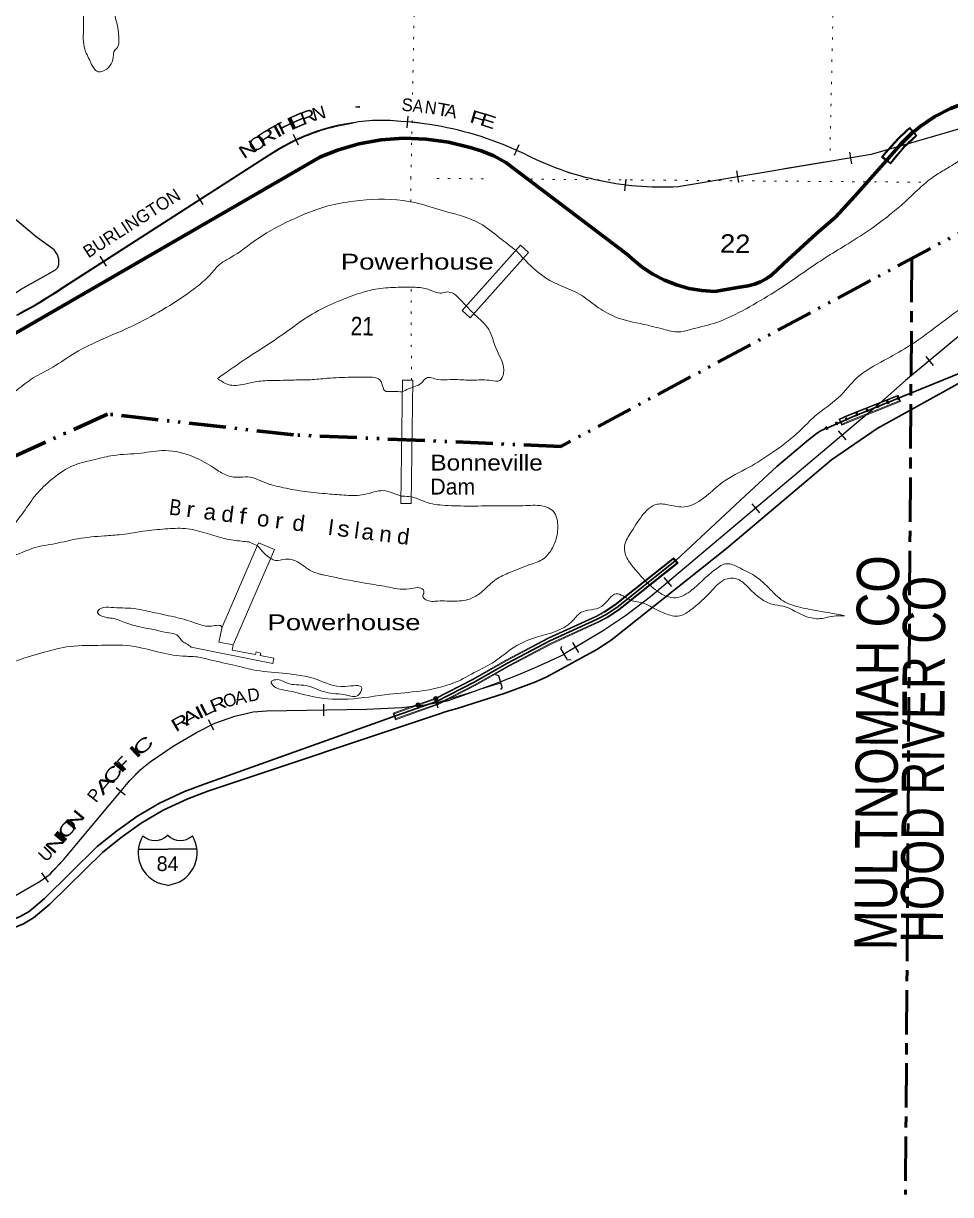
# Model space of a CAD drawing. Header units: feet. Extents: x -256679 to 5, y -731788 to -547785.
# Drawn here: x -244240 to -235460, y -684944 to -673860 of the extents above; entities that cross this region are included whole.
import ezdxf
from ezdxf.enums import TextEntityAlignment as Align

# ---------------------------------------------------------------- set-up
doc = ezdxf.new("R2010")
doc.units = ezdxf.units.FT
doc.header["$LTSCALE"] = 70
doc.header["$PDMODE"] = 32
doc.header["$PDSIZE"] = 35
for name, pattern in [('DASH_DOUBLE_DOT', [9.2, 5, -1.2, 0.3, -1.2, 0.3, -1.2]), ('DOTTED', [1.5, 0.3, -1.2]), ('LONG_DASH_SHORT_DASH', [9.9, 6, -1.2, 1.5, -1.2]), ('MEDIUM_DASHED', [4.5, 3, -1.5])]:
    doc.linetypes.add(name, pattern=pattern)
for name, color, linetype, lineweight in [('10', 7, 'DASH_DOUBLE_DOT', 70), ('11', 7, 'LONG_DASH_SHORT_DASH', 60), ('15', 7, 'Continuous', 25), ('18', 7, 'Continuous', 35), ('23', 7, 'Continuous', 70), ('29', 7, 'Continuous', 25), ('34', 7, 'Continuous', 25), ('39', 7, 'Continuous', 13), ('42', 7, 'Continuous', 35), ('55', 7, 'Continuous', 13), ('59', 7, 'Continuous', 13), ('7', 7, 'DOTTED', 13)]:
    doc.layers.add(name, color=color, linetype=linetype, lineweight=lineweight)
doc.layers.add('12', color=7, linetype='Continuous')

msp = doc.modelspace()

# ---------------------------------------------------------------- linework, layer by layer
at = {"layer": '10'}
msp.add_lwpolyline([(-230295.41, -671414.27), (-232244.65, -674166.82), (-239152.58, -677863.9), (-241682.94, -677754.32), (-243445.05, -677556.8), (-244501.81, -678038.64), (-246418.37, -681909.43), (-250524.36, -684809.17)], dxfattribs=at)
at = {"layer": '11'}
msp.add_line((-235827.25, -676078.16), (-235887.28, -684943.79), dxfattribs=at)
at = {"layer": '15'}
for p, q in [((-242877.21, -681542.65), (-242874.31, -681539.74)), ((-242871.14, -681542.12), (-242874.57, -681539.74)), ((-243149.92, -681674.12), (-242873.51, -681674.12)), ((-242873.51, -682019.7), (-242937.4, -682001.74)), ((-242874.04, -682019.96), (-242810.41, -682001.22))]:
    msp.add_line(p, q, dxfattribs=at)
msp.add_lwpolyline([(-242598.15, -681674.12), (-242874.04, -681674.12), (-242873.51, -681674.12)], dxfattribs=at)
for centre, radius, start, end in [((-242995.89, -681426.62), 165.66, 227.34248, 315.8117), ((-242752.2, -681426.62), 165.66, 224.18831, 312.69403), ((-242847.29, -681709.22), 306.13, 148.44436, 254.43378), ((-242900.8, -681709.22), 306.13, 283.08087, 31.62484)]:
    msp.add_arc(centre, radius, start, end, dxfattribs=at)
at = {"layer": '18'}
for points in [[(-240309.18, -680395.69), (-240235.77, -680371.08), (-240132.89, -680344.23), (-239678.39, -680198.75), (-239395.92, -680093.9), (-239347.84, -680073.77), (-239285.28, -680043.19), (-238811.63, -679785.96), (-238746.21, -679744.83), (-238674.64, -679695.61), (-237580.94, -678828.32), (-236586.94, -677989.24), (-236154.96, -677695.17), (-235299.72, -677219.74)], [(-235339.9, -677156.41), (-236388.44, -677582.79), (-236621.48, -677686.21), (-236680.75, -677710.82), (-236719.89, -677735.43), (-236807.3, -677800.76), (-237104.57, -678053.18), (-237404.27, -678330.64), (-238063.52, -678941.95)], [(-238063.52, -678941.95), (-238070.77, -678948.68), (-238620.96, -679386.81), (-238722.64, -679454.01), (-238806.59, -679498.7), (-239256.46, -679704.2), (-239655.36, -679914.89), (-239972.94, -680093.9), (-240329.12, -680276.81)], [(-246626.68, -683128.12), (-245875.21, -682676.12), (-245776.8, -682626.9), (-245660.5, -682586.62), (-245459.21, -682541.87), (-244724.6, -682449.01), (-244528.81, -682412.08), (-244455, -682389.71), (-244375.77, -682356.42), (-244271.61, -682313.63), (-244186.62, -682264.41), (-244039.31, -682141.09), (-243542.31, -681649.24), (-243359.1, -681503.62), (-243166.76, -681364.88), (-242952.05, -681239.58), (-242713.44, -681128.79), (-242520.4, -681056.09), (-240705.71, -680410.73), (-240329.12, -680276.81)], [(-246588.02, -683192.39), (-245839.05, -682741.89), (-245747.63, -682696.17), (-245640.02, -682658.9), (-245446.34, -682615.84), (-244712.94, -682523.13), (-244510.93, -682485.03), (-244429.53, -682460.36), (-244346.99, -682425.68), (-244238.42, -682381.08), (-244143.44, -682326.07), (-243988.77, -682196.59), (-243492.45, -681705.42), (-243313.8, -681563.42), (-243125.83, -681427.83), (-242917.28, -681306.13), (-242684.39, -681197.99), (-242494.62, -681126.52), (-240309.18, -680395.69)]]:
    msp.add_lwpolyline(points, dxfattribs=at)
for p in [(-240502.52, -680309.63), (-240335.87, -680250.32)]:
    msp.add_point(p, dxfattribs=at)
at = {"layer": '23'}
msp.add_lwpolyline([(-244859.19, -677102.15), (-241427.67, -675122.55), (-241267.08, -675059.15), (-241062.38, -675000.02), (-240852.62, -674962.61), (-240640.1, -674947.33), (-240427.15, -674954.35), (-240216.09, -674983.59), (-240009.25, -675034.74), (-239906.59, -675065.31), (-239785.81, -675114.23), (-239670.81, -675175.51), (-238515.7, -676049.9), (-238476.72, -676087.34), (-238381.9, -676165.61), (-238279.41, -676233.53), (-238170.38, -676290.37), (-238056.01, -676335.5), (-237937.55, -676368.42), (-237816.3, -676388.79), (-237693.58, -676396.37), (-237458.07, -676356.45), (-237437.81, -676354.38), (-237377.51, -676343.94), (-237318.62, -676327.25), (-237261.8, -676304.51), (-237207.68, -676275.94), (-237156.83, -676241.88), (-236991.34, -676088.47), (-236964.94, -676061.59), (-236733.96, -675852.51), (-236551.81, -675693.78), (-236365.9, -675496.22), (-236092.91, -675184.95), (-235934.18, -675004.41), (-235823.29, -674895.09), (-235787.43, -674866.77), (-235747.69, -674835.4), (-235608.8, -674742.39), (-235460.94, -674664.41), (-235303.7, -674603.83)], dxfattribs=at)
at = {"layer": '29'}
msp.add_lwpolyline([(-245092.5, -676735.19), (-245041.14, -676718.61), (-244953.65, -676695.4), (-244671.1, -676632.1), (-244565.67, -676602.56), (-244519.28, -676579.37), (-244451.81, -676522.39), (-244359.03, -676440.12), (-244266.25, -676378.92), (-244080.7, -676273.43), (-243937.32, -676193.26), (-243915.18, -676170.07), (-243904.63, -676142.64), (-243903.58, -676091.99), (-243917.28, -676049.81), (-243949.97, -676003.38), (-244118.65, -675881.01), (-244316.86, -675712.22), (-244344.27, -675682.7), (-244363.25, -675636.27), (-244375.9, -675513.9), (-244386.45, -675321.92), (-244396.99, -675260.72), (-244468.68, -675045.52)], dxfattribs=at)
at = {"layer": '34'}
for p, q in [((-240598.67, -674737.13), (-240609.02, -674847.25)), ((-241685.84, -674907.99), (-241639.19, -675008.28)), ((-239547.98, -675007.77), (-239593.19, -675108.72)), ((-236416.86, -675079.45), (-236398.64, -675188.55)), ((-238535.65, -675335.08), (-238549.83, -675444.78)), ((-237488.25, -675255.71), (-237470.04, -675364.81)), ((-242601.39, -675479.24), (-242541.63, -675572.32)), ((-243516.47, -676063.68), (-243456.71, -676156.76)), ((-235696.31, -677011.18), (-235625.64, -677096.27)), ((-236523.56, -677714.83), (-236452.32, -677799.44)), ((-237342.09, -678407.39), (-237270.85, -678492.01)), ((-238174.38, -679104.71), (-238103.14, -679189.32)), ((-239150.79, -679782.77), (-239140.72, -679752.28)), ((-239040.58, -679718.23), (-238983.91, -679813.23)), ((-239150.18, -679783.13), (-239093.51, -679878.13)), ((-239092.91, -679879), (-239054.2, -679883.77)), ((-239739.22, -680034.27), (-239767.17, -680025.31)), ((-239705.56, -680140.1), (-239738, -680034.36)), ((-239706.22, -680140.57), (-239723.56, -680164.62)), ((-241395.11, -680414.3), (-241396.91, -680303.7)), ((-240311.72, -680340.95), (-240344.16, -680235.21)), ((-242436.72, -680549.22), (-242486.91, -680450.65)), ((-243275.98, -681164.78), (-243360.88, -681093.87)), ((-244001.46, -681988.16), (-244065.77, -681898.17))]:
    msp.add_line(p, q, dxfattribs=at)
at = {"layer": '34', "lineweight": 13}
msp.add_line((-241916.94, -675103.36), (-243857.29, -676349.19), dxfattribs=at)
for points in [[(-233913.63, -674448.59), (-234496.49, -674600.2), (-236213.8, -675099.78)], [(-235328.89, -676775.6), (-235886.99, -677239.08), (-236190.21, -677507.52), (-238301.63, -679285.2), (-238538.71, -679464.21), (-238757.9, -679611.9), (-239118.01, -679826.72)], [(-244341.37, -682129.68), (-244079.3, -681978.03), (-243985.36, -681910.9), (-243959.46, -681879.53), (-243860.12, -681776.65), (-243232.88, -681025.64), (-243133.24, -680926.35), (-243039.31, -680850.28), (-242820.08, -680699.41), (-242600.95, -680572.81), (-242427.99, -680484.74), (-242238.64, -680416.18), (-242063.18, -680377.2), (-241934.47, -680366.95), (-240988.59, -680351.57), (-240659.5, -680334.03), (-240438.24, -680308.78), (-240330.88, -680290.87), (-239720.92, -680103.71)]]:
    msp.add_lwpolyline(points, dxfattribs=at)
at = {"layer": '34'}
for points in [[(-234496.2, -674601.26), (-235860.82, -674998.24)], [(-235862.24, -674998.65), (-236213.55, -675100.85), (-238039.63, -675405.79), (-238089.08, -675408.3), (-238138.25, -675409.66), (-238187.46, -675410.17), (-238236.99, -675410.14), (-238286.31, -675408.97), (-238335.38, -675406.93), (-238384.78, -675404.34), (-238433.95, -675400.61), (-238482.89, -675396.01), (-238532.16, -675390.59), (-238580.92, -675384.29), (-238629.7, -675377.42), (-238678.56, -675369.42), (-238726.89, -675360.55), (-238775.26, -675350.83), (-238823.39, -675340.53), (-238871.59, -675329.1), (-238919.25, -675317.07), (-238966.98, -675303.92), (-239014.17, -675290.17), (-239061.41, -675275.58), (-239108.14, -675260.1), (-239154.62, -675243.77), (-239200.87, -675226.85), (-239246.89, -675208.79), (-239292.66, -675190.14), (-239337.91, -675170.63), (-239382.92, -675150.53), (-239427.42, -675129.27), (-239471.67, -675107.43), (-239495.16, -675095.52), (-239545.28, -675071.67), (-239595.68, -675049.1), (-239646.5, -675027.37), (-239697.87, -675006.09), (-239749.51, -674986.1), (-239801.28, -674967.08), (-239853.62, -674948.51), (-239906.2, -674931.22), (-239958.94, -674914.92), (-240012.36, -674899.35), (-240065.62, -674884.9), (-240119.17, -674871.03), (-240173.26, -674858.29), (-240227.19, -674846.7), (-240281.55, -674835.95), (-240335.89, -674825.92), (-240390.79, -674817.04), (-240445.38, -674808.99), (-240500.53, -674802.09), (-240555.38, -674796.04), (-240610.65, -674790.85), (-240665.74, -674786.78), (-240666.73, -674786.76), (-240700.1, -674783.77), (-240733.29, -674781.56), (-240766.55, -674779.92), (-240800.04, -674778.65), (-240833.4, -674778.15), (-240866.63, -674778.25), (-240900.08, -674778.7), (-240933.42, -674779.94), (-240966.62, -674781.76), (-241000.07, -674784.14), (-241033.19, -674787.12), (-241066.35, -674790.49), (-241134.64, -674808.05)], [(-241134.44, -674807.98), (-241164.12, -674812.54), (-241196.78, -674818.22), (-241229.52, -674824.66), (-241261.91, -674831.51), (-241294.38, -674839.12), (-241326.51, -674847.16), (-241358.7, -674855.74), (-241390.54, -674864.93), (-241422.27, -674874.72), (-241453.83, -674884.9), (-241485.28, -674895.87), (-241516.58, -674907.22), (-241547.56, -674919.17), (-241578.37, -674931.54), (-241608.86, -674944.68), (-241639.24, -674958.23), (-241669.27, -674972.19), (-241699.13, -674986.74), (-241728.68, -675001.89), (-241758.13, -675017.65), (-241787.17, -675033.61), (-241815.9, -675050.36), (-241844.33, -675067.55), (-241872.6, -675085.13), (-241900.32, -675103.13), (-241911.94, -675110.96), (-243852.31, -676356.8), (-243924.81, -676405.17), (-243998.14, -676451.68), (-244072.27, -676496.93), (-244147.39, -676541.64), (-244223.24, -676584.44), (-244299.46, -676625.69)], [(-235328.2, -676776.46), (-235886.27, -677239.92), (-236189.49, -677508.35), (-238300.94, -679286.06), (-238538.07, -679465.11), (-238757.31, -679612.83), (-239117.45, -679827.66)], [(-244341.9, -682128.72), (-244079.9, -681977.1), (-243986.12, -681910.09), (-243960.28, -681878.8), (-243860.94, -681775.91), (-243233.69, -681024.9), (-243133.98, -680925.53), (-243039.97, -680849.4), (-242820.67, -680698.48), (-242601.48, -680571.84), (-242428.43, -680483.73), (-242238.95, -680415.12), (-242063.34, -680376.11), (-241934.52, -680365.85), (-240988.63, -680350.47), (-240659.59, -680332.93), (-240438.39, -680307.69), (-240331.13, -680289.8), (-240228.66, -680270.37), (-240116.81, -680234.56), (-239726.38, -680090.78)]]:
    msp.add_lwpolyline(points, dxfattribs=at)
at = {"layer": '34', "linetype": 'MEDIUM_DASHED'}
msp.add_lwpolyline([(-239725.66, -680090.49), (-239549.93, -680023.08), (-239398.95, -679959.3), (-239274.81, -679902.24), (-239117.97, -679828.11)], dxfattribs=at)
at = {"layer": '34', "lineweight": 13}
for centre, radius, start, end in [((-240848.35, -676689.66), 1912.65, 84.54926, 123.96554), ((-240874.54, -677952.41), 3173.57, 64.2274, 86.24443), ((-238199.07, -672584.52), 2824.66, 242.69831, 273.23333), ((-200231.65, -896198.26), 224007.27, 99.24343, 99.71693), ((-246643.56, -672223.47), 4978.44, 294.08567, 304.03283)]:
    msp.add_arc(centre, radius, start, end, dxfattribs=at)
at = {"layer": '39'}
for p, q in [((-239531.93, -675960.13), (-239457.41, -676026.81)), ((-240085.07, -676578.33), (-240010.55, -676645.01)), ((-240651.97, -677235.96), (-240551.98, -677237.3)), ((-240667.64, -678402.29), (-240567.65, -678403.63)), ((-242022.66, -678802.84), (-242105.64, -678765.69)), ((-242013.14, -678774.39), (-241863.68, -678838.72))]:
    msp.add_line(p, q, dxfattribs=at)
msp.add_lwpolyline([(-242360.28, -679585.62), (-242390.54, -679714.5), (-242253.83, -679742.3), (-242262.9, -679791.65), (-242043.93, -679833.06), (-242037.47, -679808.37), (-241991.74, -679819.45), (-241998.26, -679842.43), (-241867.79, -679868.52), (-241877.43, -679919.01), (-242650.65, -679762.78)], dxfattribs=at)
for points in [[(-230977.5, -671189.31), (-231028.94, -671262.09), (-231130.01, -671404.66), (-231194.55, -671525.85), (-231275.6, -671670.81), (-231377.32, -671847.49), (-231474.8, -672012.2), (-231554.23, -672177.25), (-231605.5, -672338.82), (-231671.58, -672540.24), (-231744.76, -672693.37), (-231831.28, -672810.14), (-231874.64, -672873.53), (-231896.94, -672885.15), (-231886.52, -672865.28), (-231873.64, -672821.38), (-231862.57, -672767.41), (-231882.47, -672759.01), (-231935.86, -672822.22), (-232010.01, -672921.16), (-232111.08, -673063.74), (-232201.85, -673192.46), (-232316.84, -673328.76), (-232422.27, -673489.31), (-232611.48, -673728.55), (-232805.95, -673927.57), (-232906.21, -674028.02), (-233132.92, -674234.46), (-233250.73, -674308.51), (-233447.47, -674417.19), (-233609.42, -674490.4), (-233757.55, -674575.91), (-233909.73, -674663.36), (-234028.47, -674681.2), (-234224.98, -674673.51), (-234361.93, -674699.04), (-234507.25, -674742.46), (-234736.7, -674778.3), (-234884.26, -674833.72), (-235115.98, -674987.9), (-235327.38, -675128.41), (-235520.3, -675247.2), (-235632.02, -675317.34), (-235756.43, -675421.35), (-235913.78, -675568.9), (-236038.19, -675672.91), (-236203.1, -675796.23), (-236430.7, -675944.47), (-236623.63, -676063.25), (-236808.6, -676186.2), (-237125.77, -676400.98), (-237397.74, -676560.42), (-237675.14, -676689.66), (-237903.09, -676751.61), (-238032.05, -676779.29), (-238180.07, -676754.45), (-238363.81, -676708.87), (-238639.33, -676635.49), (-238816.01, -676535.87), (-238974.37, -676422.55), (-239147.43, -676343.06), (-239230.98, -676305.38), (-239419.01, -676169.43), (-239573.91, -676010.48)], [(-243652.06, -674127.82), (-243672.31, -674033.13), (-243670.15, -673920.81), (-243670.15, -673816.47), (-243666.26, -673718.22), (-243664.21, -673611.92), (-243666.18, -673505.54), (-243666.57, -673421.26), (-243655.19, -673351.24), (-243610.13, -673303.93), (-243570.13, -673310.7), (-243528.39, -673331.54), (-243482.33, -673336.42), (-243441.28, -673289.03), (-243440.24, -673234.87), (-243438.93, -673166.68), (-243400.89, -673171.4), (-243379.64, -673213.94), (-243350.82, -673280.69), (-243363.86, -673332.62), (-243375.35, -673408.65), (-243380.56, -673470.75), (-243383.3, -673508.83), (-243395.1, -673600.9), (-243395.91, -673643.03), (-243393.33, -673717.31), (-243372.76, -673795.95), (-243355.87, -673856.46), (-243339.55, -673947.06), (-243336.81, -674013.33), (-243350.27, -674087.32), (-243374.84, -674112.94), (-243390.16, -674178.87), (-243421.87, -674262.55), (-243489.03, -674311.46), (-243533.28, -674316.65), (-243570.85, -674287.85), (-243594.15, -674247.29), (-243652.06, -674127.82)], [(-239573.91, -676010.48), (-239730.67, -675888.71), (-239918.7, -675752.76), (-240253.58, -675636.13), (-240503.02, -675563.24), (-240644.98, -675536.5), (-241112.65, -675541.79), (-241356.34, -675587.39), (-241661.55, -675702.07), (-242022.51, -675897.97), (-242280.82, -676077.73), (-242372.17, -676132.2), (-242460.24, -676224.86), (-242591.01, -676346.81), (-242853.37, -676528.51)], [(-234269.29, -675830.43), (-234590.09, -676025.08), (-234927.71, -676259.54), (-235287.55, -676501.61), (-235580.7, -676718.84), (-235871.6, -676924.08), (-236088.71, -677048.43), (-236344.7, -677212.18), (-236520.88, -677399.5), (-236742.25, -677574.32), (-236889.86, -677717.53), (-237144.83, -677918.92), (-237372.96, -678062.13), (-237623.45, -678205.34), (-237772.91, -678331.16), (-237979.6, -678435.64), (-238121.76, -678418.93), (-238240, -678410.7), (-238382.58, -678520.4), (-238494.18, -678688.86), (-238548.68, -678810.24), (-238516.93, -678933.23), (-238446.49, -679026.85), (-238358.15, -679128.82), (-238255.53, -679219.03), (-238154.35, -679279.12), (-238062.34, -679294.88), (-237910.43, -679221.48), (-237800.18, -679123.22), (-237687.96, -679027), (-237578.55, -678972.87), (-237470.85, -679006.99), (-237315.88, -679088.14), (-237201.31, -679182.59), (-237063.36, -679313.59), (-236900.14, -679382.86), (-236736.23, -679416.02), (-236578.22, -679443.06), (-236464.3, -679467.26), (-236542.57, -679467.8), (-236695.57, -679493.03), (-236829.62, -679472.46), (-237044.49, -679376.14), (-237150.46, -679356.1), (-237257.82, -679303.93), (-237384.05, -679189.2), (-237473.05, -679121.32), (-237587.39, -679119.18), (-237717.85, -679225.09), (-237928.21, -679415.78), (-238027.54, -679468.09), (-238165.53, -679443.44), (-238266.99, -679397.4), (-238368.37, -679347.34), (-238490.23, -679318.98), (-238626.55, -679257.03), (-238765.21, -679377.86), (-238962.03, -679436.04), (-239047.02, -679521.07), (-239382.5, -679668.76), (-239592.73, -679762.74), (-239781.7, -679900.76), (-239943.95, -679990.02), (-240156.74, -680098.4), (-240485.37, -680178.53), (-240772.92, -680209.27), (-241165.09, -680254.09), (-241469.77, -680236.35), (-241753.5, -680172.85), (-241875.02, -680126.43), (-241894.46, -680093.96), (-241849.87, -680070.72), (-241740.16, -680104.88), (-241563.98, -680126.23), (-241376.57, -680189.94), (-241180.45, -680217.69), (-241074.13, -680219.68), (-241036.67, -680150.15), (-241192.91, -680135.19), (-241458.55, -680070.02), (-241786.49, -680009.7), (-242068.79, -679976.33), (-242230.58, -679937.18), (-242474.35, -679882.45), (-242594.25, -679856.13), (-242730.54, -679847.56), (-242970.56, -679806.95), (-243264.4, -679747.27), (-243535.29, -679746.21), (-243832.56, -679760.71), (-244074.51, -679820.39), (-244330.97, -679903.88), (-244590.86, -680061.54), (-244783.63, -680172.3), (-244950.82, -680309.63), (-245037.77, -680448.45), (-245175.13, -680704.72)], [(-242403.13, -677221.15), (-242281.08, -677135.15), (-242073.69, -676994.57), (-241823.72, -676830.7), (-241506.46, -676611.91), (-241255.25, -676488.2), (-241049.1, -676411.8), (-240905.91, -676374.35), (-240714.95, -676357.86), (-240564.42, -676356.66), (-240436.23, -676369.1), (-240338.56, -676403.03), (-240282.54, -676412.1), (-240228.15, -676401.08), (-240081.48, -676496.13), (-240044.06, -676535)], [(-242853.37, -676528.51), (-243141.46, -676691.66), (-243485.56, -676845.74), (-243748.96, -676977.25), (-243960.25, -677111.74), (-244146.84, -677214.59), (-244299.52, -677328.11), (-244484.65, -677459.08), (-244697.75, -677583.51), (-244863.13, -677730.9), (-244984.64, -677893.16), (-245128.61, -678075.06), (-245217.87, -678229.9), (-245300.62, -678358.77), (-245449.33, -678578.71), (-245519.03, -678760), (-245566.56, -678935.68), (-245593.83, -679101.71), (-245643.01, -679259.3), (-245640.54, -679339.61), (-245702.11, -679515.03), (-245830.95, -679745.37), (-245929.28, -679954.21), (-246078.41, -680196.22), (-246160.43, -680286.98), (-246197.31, -680430.76), (-246282.56, -680585.67), (-246473.05, -680786.77), (-246553.01, -680979.9), (-246695.44, -681185.91), (-246817.45, -681374.24), (-247049.91, -681670.87), (-247273.5, -681923.51), (-247515.6, -682199.89), (-247711.45, -682366.78), (-247947.81, -682552.97), (-248309.74, -682799.02), (-248536.6, -682909.14), (-248703.02, -683006.35), (-248936.56, -683150.46), (-249216.94, -683329.81), (-249567.91, -683527.9), (-249893.84, -683676.3), (-250244.5, -683858.35), (-250565.38, -683952.66), (-250888.11, -684038.92), (-251270.1, -684075.91), (-251688.19, -684112.23), (-252041.28, -684107.62), (-252346.19, -684101.92), (-252688.56, -684061.4), (-252968.36, -684001.98), (-253195.96, -683941.54), (-253358.06, -683918.44), (-253628.56, -683897.32), (-253876.8, -683866.59), (-254165.16, -683835.11), (-254319.09, -683804.13), (-254338.76, -683783.7), (-254308.98, -683695.97), (-254197.3, -683627.83), (-254070.42, -683499.79), (-253955.78, -683381.54), (-253735.2, -683285.35), (-253472.84, -683207.99), (-253192.62, -683141), (-252891.6, -683036.28), (-252734.1, -682985.06), (-252572.31, -682919.86), (-252308.29, -682756.26), (-252088.87, -682615.9), (-252007.55, -682561.24), (-251947.14, -682341.65), (-251888.85, -682128.05), (-251835.39, -682060.83), (-251764.25, -682014.01), (-251653.07, -681971.94), (-251482.84, -681884.84), (-251262.41, -681796.67), (-251062.12, -681712.13), (-250926.06, -681628.4), (-250925.83, -681616.36), (-250996.27, -681627.08), (-251089.39, -681669.48), (-251238.57, -681704.81), (-251343.27, -681722.92), (-251415.64, -681729.59), (-251489.7, -681720.18), (-251564.23, -681734.83), (-251615.97, -681711.79), (-251738.29, -681707.5), (-251910.31, -681782.53), (-252026, -681850.59), (-252108.12, -681947.37), (-252269.33, -682086.82), (-252436.52, -682224.14), (-252652.74, -682406.7)], [(-240044.06, -676535), (-239965.4, -676616.69), (-239833.62, -676755.6), (-239764.88, -676937.47), (-239693.16, -677173.57), (-239728.53, -677239.12), (-239808.81, -677239.63), (-239892.99, -677234.04), (-240049.53, -677235.12), (-240199.94, -677230.3), (-240318.33, -677230.09), (-240424.42, -677216.06), (-240475.57, -677267.27), (-240526.22, -677292.41), (-240656.89, -677347.6)], [(-240653.82, -677347.59), (-240741.9, -677342.55), (-240820.02, -677335.07), (-240844.87, -677270.39), (-240866.24, -677233.88), (-240984.13, -677207.59), (-241138.67, -677208.71), (-241363.61, -677218.54), (-241522.39, -677231.62), (-241676.97, -677234.75), (-241809.48, -677238.29), (-241935.93, -677239.93), (-242080.79, -677259.29), (-242247.86, -677286.26), (-242319.81, -677270.87), (-242367.45, -677243.89), (-242399.24, -677227.25)], [(-242101.75, -678767.79), (-242175.86, -678760.39), (-242331.9, -678735.39), (-242499.56, -678688.11), (-242685.3, -678642.5), (-242873.94, -678642.98), (-243074.97, -678661.29), (-243312.45, -678696.97), (-243473.23, -678710.01), (-243724.6, -678737.41), (-243934.15, -678781.64), (-244159.82, -678829.59), (-244399.8, -678891.31), (-244469.36, -678855.9), (-244462.18, -678795.84), (-244379.36, -678662.95), (-244239.48, -678484.98), (-244117.85, -678316.71), (-243972.69, -678176.96), (-243789.72, -678053.98), (-243559.65, -677986.05), (-243390.38, -677949.09), (-243125.05, -677925.97), (-242899.84, -677902.09), (-242618.15, -677967.56), (-242445.36, -678061.09), (-242336.27, -678127.34), (-242216.41, -678155.67), (-242113.99, -678151.57), (-241960.45, -678202.6), (-241776.83, -678254.19), (-241572.83, -678290.11), (-241358.54, -678312.19), (-241184.21, -678325.48), (-241011.5, -678318.68), (-240918.73, -678294.34), (-240836.21, -678281.83), (-240740.35, -678305.7), (-240667.23, -678332.75)], [(-240667.23, -678332.75), (-240518.53, -678354), (-240436.9, -678387.63), (-240246.91, -678421.28), (-240012.25, -678427.68), (-239707.19, -678425.37), (-239482.4, -678423.56), (-239307.96, -678430.84), (-239212.75, -678488.8), (-239184.16, -678567.59), (-239191.14, -678721.96), (-239239.52, -678837.43), (-239315.47, -678926.3), (-239444.97, -678982.07), (-239635.04, -679056.76), (-239762.69, -679120.59), (-239893.31, -679234.52), (-239996.92, -679300.8), (-240147.95, -679328.07), (-240314.49, -679326.96), (-240428.64, -679314.79), (-240458.07, -679280.13), (-240447.38, -679246.22), (-240452.94, -679222.04), (-240587.19, -679211.5), (-240799.51, -679191.47), (-240987.54, -679159.86), (-241123.52, -679135.24), (-241239.48, -679113), (-241311.43, -679097.61), (-241399.38, -679079.91), (-241433.33, -679071.25), (-241526.96, -679035.39), (-241610.13, -678977.65), (-241683.66, -678940.15), (-241759.73, -678930.7), (-241854.28, -678942.98), (-241894.09, -678926.18), (-242022.66, -678802.84)], [(-243042.67, -679590.9), (-243126.61, -679573.28), (-243280.26, -679528.27), (-243399.93, -679489.91), (-243461.96, -679480.72), (-243537.18, -679427.14), (-243508.52, -679397.58), (-243410, -679387.39), (-243197.48, -679397.39), (-243021.53, -679430.78), (-242813.72, -679476.81), (-242687.92, -679509.26), (-242588.23, -679543.23), (-242458.19, -679563.72), (-242362.06, -679573.55), (-242360.28, -679585.62)], [(-242650.65, -679762.78), (-242696.21, -679731.83), (-242733.9, -679709.05), (-242786.9, -679647.86), (-242860.78, -679628.42), (-242970.68, -679604.29), (-243042.67, -679590.9)]]:
    msp.add_spline(points, degree=3, dxfattribs=at)
at = {"layer": '42', "lineweight": 13}
for p, q in [((-240085.07, -676578.33), (-239531.93, -675960.13)), ((-240010.55, -676645.01), (-239457.41, -676026.81)), ((-240667.64, -678402.29), (-240651.97, -677235.96)), ((-240567.65, -678403.63), (-240551.98, -677237.3)), ((-242360.01, -679580.28), (-242013.14, -678774.39)), ((-242249.56, -679735.24), (-241863.68, -678838.72))]:
    msp.add_line(p, q, dxfattribs=at)
at = {"layer": '55'}
for p, q in [((-235958.28, -677377.39), (-235934.34, -677437.82)), ((-236519.41, -677605.21), (-236489.28, -677662.88)), ((-238085.63, -678918.13), (-238041.41, -678965.77)), ((-240573.17, -680329.16), (-240343.97, -680247.9)), ((-240570.49, -680336.7), (-240341.29, -680255.44)), ((-240316.96, -680298.18), (-240554.13, -680382.89)), ((-240314.27, -680305.72), (-240551.44, -680390.43)), ((-240551.44, -680390.43), (-240718.09, -680449.74)), ((-240554.12, -680382.89), (-240713.23, -680439.52))]:
    msp.add_line(p, q, dxfattribs=at)
for points in [[(-235958.28, -677377.39), (-236442.8, -677569.33), (-236519.41, -677605.21)], [(-236508.44, -677608.9), (-236439.63, -677576.68), (-235962.76, -677387.77), (-235944.72, -677433.32)], [(-235944.72, -677433.32), (-236420.19, -677621.69), (-236485.72, -677652.39), (-236508.44, -677608.9)], [(-235934.34, -677437.82), (-236417.02, -677629.04), (-236489.28, -677662.88)], [(-238085.63, -678918.13), (-238091.98, -678924.02), (-238640.08, -679360.49), (-238739.27, -679426.05), (-238820.99, -679469.55), (-239270.81, -679675.03), (-239670.93, -679886.36), (-239988.35, -680065.28), (-240343.97, -680247.9)], [(-240340.32, -680255.02), (-239984.56, -680072.33), (-239667.1, -679893.38), (-239267.28, -679682.21), (-238817.45, -679476.73), (-238735.18, -679432.93), (-238635.37, -679366.97), (-238086, -678929.48), (-238052.56, -678965.51)], [(-238052.56, -678965.51), (-238606.55, -679406.65), (-238710.1, -679475.09), (-238795.73, -679520.67), (-239245.64, -679726.19), (-239643.62, -679936.4), (-239961.32, -680115.47), (-240317.92, -680298.6)], [(-238041.41, -678965.77), (-238049.56, -678973.34), (-238601.84, -679413.13), (-238706.01, -679481.97), (-238792.19, -679527.85), (-239242.11, -679733.37), (-239639.79, -679943.42), (-239957.53, -680122.52), (-240314.27, -680305.72)], [(-240718.09, -680449.74), (-240739.82, -680388.47), (-240573.17, -680329.16)], [(-240713.23, -680439.52), (-240729.61, -680393.32), (-240570.48, -680336.69)]]:
    msp.add_lwpolyline(points, dxfattribs=at)
at = {"layer": '55', "linetype": 'DOTTED', "lineweight": 100}
msp.add_arc((-233697.95, -683789.31), 6768.69, 109.40882, 116.37733, dxfattribs=at)
at = {"layer": '59'}
for p, q in [((-235845.98, -674843.54), (-235778.77, -674921.58)), ((-236028.93, -675189.63), (-236114.18, -675125.37))]:
    msp.add_line(p, q, dxfattribs=at)
for points in [[(-235845.98, -674843.54), (-235881.53, -674873.25), (-235960.14, -674948.61), (-236024.19, -675018.32), (-236075.63, -675078.6), (-236114.18, -675125.37)], [(-236102.69, -675124.01), (-236069.5, -675083.74), (-236018.2, -675023.62), (-235954.42, -674954.21), (-235876.19, -674879.21), (-235846.9, -674854.73), (-235790.01, -674920.78)], [(-235790.01, -674920.78), (-235824.84, -674951.2), (-235901.86, -675025.96), (-235938.91, -675067.61), (-235974.07, -675106.47), (-236016.84, -675163.08), (-236030.13, -675178.7), (-236102.69, -675124.01)], [(-235778.77, -674921.58), (-235819.42, -674957.09), (-235896.08, -675031.5), (-235932.96, -675072.95), (-235967.9, -675111.57), (-236010.6, -675168.09), (-236028.93, -675189.63)]]:
    msp.add_lwpolyline(points, dxfattribs=at)
at = {"layer": '7'}
for p, q in [((-236563.56, -673257.78), (-236602.41, -675070.47)), ((-240570.69, -675325.2), (-240559.21, -674739.25)), ((-240570.16, -675547.91), (-240570.69, -675325.2)), ((-240324.86, -675327.13), (-239877.06, -675330.64)), ((-239439.27, -675334.07), (-237021.99, -675353.01)), ((-237021.99, -675353.01), (-235692.11, -675363.42)), ((-240566.15, -677237.11), (-240568.24, -676356.62))]:
    msp.add_line(p, q, dxfattribs=at)
msp.add_lwpolyline([(-240555.18, -674533.61), (-240466.64, -670015.93), (-240120.87, -669984.28), (-239963.47, -664718.14), (-239858.34, -659665.72)], dxfattribs=at)

# ---------------------------------------------------------------- texts
at = {"layer": '12'}
for s, width, p in [('MULTNOMAH CO', 0.85, (-235971.64, -682633.48)), ('HOOD RIVER CO', 0.8, (-235533.03, -682561.39))]:
    msp.add_text(s, height=400, rotation=89.612, dxfattribs=dict(at, width=width)).set_placement(p)
at = {"layer": '15'}
msp.add_text('84', height=140, dxfattribs=at).set_placement((-242874.59, -681882.23), align=Align.CENTER)
at = {"layer": '34'}
for s, rotation, width, p in [('N', 16.1, 1.1, (-241425.88, -674766.41)), ('A', 353.706, 0.9, (-240509.55, -674699.55)), ('N', 351.611, 0.95, (-240391.15, -674715.91)), ('T', 349.542, 1.2, (-240277.3, -674735.05)), ('A', 347.871, 1.05, (-240201.33, -674748.34)), ('H', 25.979, 1.4, (-241726.46, -674885.96)), ('E', 23.875, 1.5, (-241622.24, -674837.2)), ('R', 21.229, 1.25, (-241523.36, -674798.24)), ('F', 343.751, 1.45, (-239955.31, -674811.82)), ('E', 341.797, 1.35, (-239857.25, -674840.56)), ('R', 32.998, 1.5, (-241905.26, -674987.1)), ('T', 28.793, 1.65, (-241806.27, -674930)), ('N', 32.703, 1.45, (-242083.36, -675102.19)), ('O', 32.703, 1.3, (-241995.09, -675045.51)), ('A', 12.524, 1.05, (-242173.36, -680298.11)), ('I', 26.983, 1.6, (-242546.95, -680431.86)), ('L', 26.983, 1.45, (-242473.69, -680394.55)), ('R', 22.905, 1.3, (-242373.93, -680355.13)), ('R', 30.018, 1.45, (-242725.56, -680528.03)), ('A', 30.018, 1.45, (-242631.88, -680473.91)), ('C', 41.001, 1.65, (-243068.21, -680740.19)), ('I', 43.001, 2.25, (-243141.8, -680795.78)), ('I', 49.131, 2.15, (-243287.59, -680934.59)), ('C', 50.131, 1.6, (-243350.84, -681006.65)), ('A', 50.131, 1.75, (-243427.34, -681100.75)), ('N', 50.131, 1.65, (-243706.57, -681435.08)), ('O', 50.131, 1.5, (-243777.51, -681519.04)), ('N', 50.131, 1.65, (-243893.12, -681658.44)), ('I', 50.131, 2.1, (-243835.05, -681590.41))]:
    msp.add_text(s, height=120, rotation=rotation, dxfattribs=dict(at, width=width)).set_placement(p, align=Align.CENTER)
at = {"layer": '34', "width": 1.1}
msp.add_text('-', height=120, rotation=5.141, dxfattribs=at).set_placement((-241098.88, -674699.37))
at = {"layer": '34'}
for s, rotation, p in [('S', 355.775, (-240609.67, -674690.64)), ('O', 19.905, (-242265.37, -680319.44)), ('D', 8.554, (-242052.13, -680272.04)), ('F', 45.902, (-243250.15, -680902.95)), ('P', 52.131, (-243518.97, -681200.17)), ('U', 46.006, (-243986.5, -681761.91))]:
    msp.add_text(s, height=120, rotation=rotation, dxfattribs=at).set_placement(p, align=Align.CENTER)
msp.add_text('BURLINGTON', height=120, rotation=32.703, dxfattribs=at).set_placement((-243624.79, -676084.96))
at = {"layer": '42'}
for s, width, p in [('Powerhouse', 1.3, (-241234.96, -676190.01)), ('Bonneville', 1.15, (-240386.31, -678091.53)), ('Powerhouse', 1.3, (-241929.31, -679602.77))]:
    msp.add_text(s, height=150, dxfattribs=dict(at, width=width)).set_placement(p)
msp.add_text('Dam', height=150, dxfattribs=at).set_placement((-240386.31, -678318.45))
for s, width, p in [('B', 0.85, (-242865.44, -678507.64)), ('r', 1.15, (-242705, -678527.97)), ('a', 1.05, (-242539.86, -678548.9)), ('d', 1.05, (-242372.38, -678570.12)), ('f', 1.2, (-242204.9, -678591.34)), ('o', 1.05, (-242035.07, -678612.86)), ('r', 1.15, (-241865.25, -678634.38)), ('d', 1.05, (-241700.11, -678655.31)), ('s', 1.15, (-241273.83, -678709.32)), ('a', 1.05, (-241044.33, -678738.41)), ('n', 1.05, (-240876.85, -678759.63)), ('d', 1.05, (-240709.37, -678780.85))]:
    msp.add_text(s, height=150, rotation=352.778, dxfattribs=dict(at, width=width)).set_placement(p)
for s, p in [('I', (-241363.98, -678697.9)), ('l', (-241113.38, -678729.65))]:
    msp.add_text(s, height=150, rotation=352.778, dxfattribs=at).set_placement(p)
at = {"layer": '7'}
for s, width, p in [('22', 1.1, (-237644.47, -676028.98)), ('21', 0.85, (-241143.14, -676810.22))]:
    msp.add_text(s, height=175, rotation=358.927, dxfattribs=dict(at, width=width)).set_placement(p)

doc.saveas('drawing.dxf')
